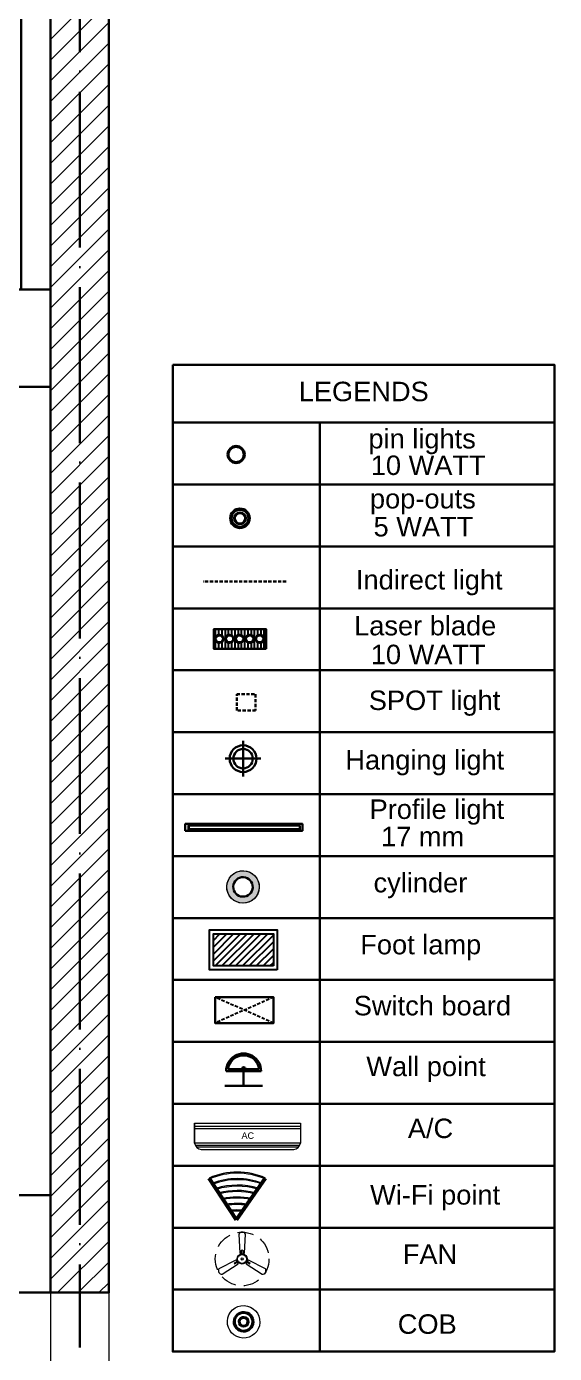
# Model space of a CAD drawing. Header units: millimetres. Extents: x 35877 to 3066687, y -650199 to -40525.
# Drawn here: x 149726.7 to 149808, y -180253 to -180048.7 of the extents above; entities that cross this region are included whole.
import ezdxf

# ---------------------------------------------------------------- set-up
doc = ezdxf.new("R2010")
doc.units = ezdxf.units.MM
doc.header["$MEASUREMENT"] = 0
for name, pattern in [('00 . GROUND FLOOR$0$DASHED', [0.75, 0.5, -0.25]), ('ACAD_ISO04W100', [30, 24, -3, 0, -3]), ('DASHED', [0.75, 0.5, -0.25]), ('DASHED2', [0.375, 0.25, -0.125])]:
    doc.linetypes.add(name, pattern=pattern)
for name, color, linetype, lineweight in [('$TD_AUDIT_GENERATED_(A0BDF17)', 32, 'Continuous', 30), ('COLUMN', 1, 'Continuous', 30), ('ELEC-wires', 1, 'DASHED2', 13), ('Electrical', 84, 'Continuous', 30), ('FURNITURE', 32, 'Continuous', 9), ('furniture dimensions', 1, 'DASHED', 0), ('GROUND FLOOR', 7, 'Continuous', 9), ('GROUND FLOOR  ( HATCH )', 251, 'Continuous', 9), ('GROUND FLOOR  ( PLINE )', 251, 'Continuous', 30), ('X_PLOT', 1, 'Continuous', 9)]:
    doc.layers.add(name, color=color, linetype=linetype, lineweight=lineweight)
doc.layers.add('09ELECTRICAL', color=5, linetype='Continuous')
doc.layers.add('Labels and Texts', color=8, linetype='Continuous')
doc.styles.get("Standard").update_dxf_attribs({"font": 'arial.ttf', "height": 6})

# ---------------------------------------------------------------- blocks, each defined once
blk = doc.blocks.new('FLOOR LT.')
at = {"layer": '09ELECTRICAL'}
h = blk.add_hatch(dxfattribs=at)
h.set_pattern_fill('ANSI31', color=256, scale=6.05916, angle=180, style=0)
h.set_pattern_definition([(225, (8190.6031, -14293.93296), (0.535559115, -0.535559115), [])])
h.paths.add_polyline_path([(0.56, -5.52), (-8.83, -5.52), (-8.83, -0.49), (0.56, -0.49)])
for points in [[(1.17, -6.13), (-9.43, -6.13), (-9.43, 0.12), (1.17, 0.12)], [(0.56, -5.52), (-8.83, -5.52), (-8.83, -0.49), (0.56, -0.49)]]:
    blk.add_lwpolyline(points, close=True, dxfattribs=at)
blk = doc.blocks.new('A$C2E9001B6')
at = {"layer": 'Electrical', "ltscale": 10}
for p, q in [((0, 5), (5.83, 5)), ((2.92, 2.71), (2.92, 5)), ((0.21, 2.71), (5.62, 2.71)), ((0.51, 2.42), (5.32, 2.42))]:
    blk.add_line(p, q, dxfattribs=at)
at = {"layer": 'Electrical', "ltscale": 10, "extrusion": (0, 0, -1)}
for centre, major_axis, start_param, end_param in [((2.92, 2.71), (-1.91, 1.91), 2.356194, 5.497787), ((2.92, 2.71), (1.71, 1.71), 0.902965, 3.809424), ((2.92, 2.43), (-0.223, 0.223), 2.378522, 5.47546)]:
    blk.add_ellipse(centre, major_axis=major_axis, ratio=1, start_param=start_param, end_param=end_param, dxfattribs=at)
blk = doc.blocks.new('zw$7A8B')
at = {"layer": 'Electrical', "lineweight": 9}
for p, q in [((0, 12), (0, 2.9)), ((0.28, 2.07), (47.72, 2.07)), ((0.81, 1.24), (47.19, 1.24)), ((3.04, 0), (44.96, 0))]:
    blk.add_line(p, q, dxfattribs=at)
at = {"layer": 'Electrical', "lineweight": 9, "ltscale": 2}
for p, q in [((0, 12), (48, 12)), ((0, 2.9), (0, 12)), ((48, 12), (48, 2.9)), ((48, 2.9), (0, 2.9))]:
    blk.add_line(p, q, dxfattribs=at)
at = {"layer": 'Electrical', "lineweight": 9, "ltscale": 15}
for p, q in [((0, 10.69), (48, 10.69)), ((0, 9.53), (48, 9.53))]:
    blk.add_line(p, q, dxfattribs=at)
at = {"layer": 'Electrical', "lineweight": 9}
for centre, start, end in [((3.61, 3.64), 191.54791, 261.14859), ((44.39, 3.64), 278.85141, 348.45209)]:
    blk.add_arc(centre, 3.68, start, end, dxfattribs=at)
at = {"layer": 'Electrical', "ltscale": 10, "insert": (21.28, 7.81), "char_height": 2.929, "width": 6.7046, "attachment_point": 1}
blk.add_mtext('AC', dxfattribs=at)

msp = doc.modelspace()

# ---------------------------------------------------------------- hatches: boundary and pattern name
at = {"layer": '$TD_AUDIT_GENERATED_(A0BDF17)', "lineweight": 13, "true_color": 0xc7c8ca, "transparency": 33554687}
h = msp.add_hatch(color=9, dxfattribs=at)
h.dxf.hatch_style = 1
h.paths.add_polyline_path([(149754.7868, -180226.0069), (149754.8788, -180226.1478, -0.20683695), (149763.3613, -180226.1458), (149763.458, -180226.0069, 0.20833147)])
h.paths.add_polyline_path([(149755.3021, -180226.7967), (149755.3949, -180226.9391, -0.17912075), (149762.8169, -180226.9269), (149762.9149, -180226.7863, 0.18104085)])
h.paths.add_polyline_path([(149755.8334, -180227.6112), (149755.9275, -180227.7554, -0.15130598), (149762.2533, -180227.7356), (149762.3528, -180227.5928, 0.1536633)])
h.paths.add_polyline_path([(149756.2893, -180228.31), (149756.3847, -180228.4562, -0.12793916), (149761.7679, -180228.4322), (149761.869, -180228.287, 0.13067492)])
h.paths.add_polyline_path([(149756.8521, -180229.1726), (149756.9493, -180229.3216, -0.09958591), (149761.1662, -180229.2956), (149761.2697, -180229.147, 0.10279903)])
h.paths.add_polyline_path([(149757.4333, -180230.0634), (149757.5328, -180230.2159, -0.07071362), (149760.5417, -180230.1917), (149760.6481, -180230.039, 0.07443909)])
h.paths.add_polyline_path([(149760.0024, -180230.9656, 0.04541469), (149758.0342, -180230.9846), (149758.1365, -180231.1413, -0.04112928), (149759.8923, -180231.1235)])
at = {"layer": 'Electrical', "lineweight": 25, "true_color": 0x000000, "transparency": 33554687}
h = msp.add_hatch(dxfattribs=at)
h.set_pattern_fill('ANSI31', color=18, scale=4, angle=225)
h.set_pattern_definition([(270, (162754.7825, -201112.33806), (0.5, -2e-16), [])])
h.paths.add_polyline_path([(149761.2603, -180144.4996), (149762.1288, -180143.4495, -0.67540134), (149762.5876, -180142.3097, -0.15536019), (149762.9706, -180142.4316), (149763.5903, -180141.6823), (149763.5903, -180141.4996), (149755.5008, -180141.4996), (149755.5008, -180144.4996)])
h.paths.add_polyline_path([(149756.3652, -180143.6342, -1), (149756.3652, -180142.3097, -1)], flags=16)
h.paths.add_polyline_path([(149757.9208, -180142.3097, -1), (149757.9208, -180143.6342, -1)], flags=16)
h.paths.add_polyline_path([(149756.3652, -180143.5018, -1), (149756.3652, -180142.4421, -1)], flags=0)
h.paths.add_polyline_path([(149757.9208, -180142.4421, -1), (149757.9208, -180143.5018, -1)], flags=0)
h.paths.add_polyline_path([(149759.4764, -180142.3097, -1), (149759.4764, -180143.6342, -1)], flags=16)
h.paths.add_polyline_path([(149759.4764, -180142.4421, -1), (149759.4764, -180143.5018, -1)], flags=0)
h.paths.add_polyline_path([(149761.032, -180142.3097, -1), (149761.032, -180143.6342, -1)], flags=16)
h.paths.add_polyline_path([(149761.032, -180142.4421, -1), (149761.032, -180143.5018, -1)], flags=0)
h.paths.add_polyline_path([(149762.1288, -180143.4495), (149761.2603, -180144.4996), (149763.5903, -180144.4996), (149763.5903, -180141.6823), (149762.9706, -180142.4316, -0.7310619), (149762.5876, -180143.6342, -0.19374382)], flags=17)
at = {"layer": 'FURNITURE', "lineweight": 0, "transparency": 33554600}
h = msp.add_hatch(color=9, dxfattribs=at)
h.dxf.hatch_style = 1
h.paths.add_polyline_path([(149757.5001, -180181.1754, 1), (149762.5001, -180181.1754, 1)])
h.paths.add_polyline_path([(149761.5001, -180181.1754, -1), (149758.5001, -180181.1754, -1)], flags=16)
at = {"layer": 'GROUND FLOOR  ( HATCH )', "transparency": 33554687}
h = msp.add_hatch(dxfattribs=at)
h.set_pattern_fill('ANSI31', color=6, scale=18, style=0)
h.set_pattern_definition([(45, (33198.6536, -17624.4856), (-1.590990258, 1.590990258), [])])
h.paths.add_polyline_path([(149739.3395, -179966.2022), (149730.3395, -179966.2022), (149730.3395, -180243.66), (149739.3395, -180243.66)])

# ---------------------------------------------------------------- linework, layer by layer
at = {"layer": '$TD_AUDIT_GENERATED_(A0BDF17)', "color": 5, "lineweight": 53, "transparency": 33554687}
for q in [(149754.7868, -180226.0069), (149763.458, -180226.0069)]:
    msp.add_line((149758.9794, -180232.4335), q, dxfattribs=at)
at = {"layer": '$TD_AUDIT_GENERATED_(A0BDF17)', "lineweight": 13, "transparency": 33554687}
for centre, radius, start, end in [((149759.1224, -180235.9608), 10.8571, 66.463631, 113.536369), ((149759.1224, -180236.9595), 10.8571, 69.555062, 110.601972), ((149759.1224, -180236.9595), 10.6913, 69.783866, 110.404531), ((149759.1224, -180237.9582), 10.8571, 72.690079, 107.633807), ((149759.1224, -180237.9582), 10.6913, 72.971626, 107.387374), ((149759.1224, -180238.791), 10.8571, 75.346176, 105.125935), ((149759.1224, -180239.7897), 10.8571, 78.592934, 102.070244), ((149759.1224, -180239.7897), 10.6913, 78.979361, 101.727768), ((149759.1224, -180240.7884), 10.8571, 81.921698, 98.950466), ((149759.1224, -180240.7884), 10.6913, 82.371465, 98.55092), ((149759.1224, -180241.787), 10.8571, 85.351274, 95.7524), ((149759.1224, -180241.787), 10.6913, 85.870472, 95.291298)]:
    msp.add_arc(centre, radius, start, end, dxfattribs=at)
at = {"layer": '$TD_AUDIT_GENERATED_(A0BDF17)', "color": 252, "lineweight": 13, "true_color": 0x939598, "transparency": 33554687}
msp.add_arc((149759.1224, -180235.9608), 10.6913, 66.641864, 113.386262, dxfattribs=at)
at = {"color": 242, "linetype": 'DASHED', "true_color": 0xcd2027, "transparency": 33554687}
for p, q in [((149764.7045, -180202.1443), (149755.6974, -180198.1574)), ((149764.7045, -180198.1574), (149755.6974, -180202.1443))]:
    msp.add_line(p, q, dxfattribs=at)
at = {"layer": 'COLUMN', "transparency": 33554687}
for points in [[(149721.3395, -180089.16), (149730.3395, -180089.16), (149730.3395, -180104.16), (149721.3395, -180104.16)], [(149721.3395, -180228.66), (149730.3395, -180228.66), (149730.3395, -180243.66), (149721.3395, -180243.66)]]:
    msp.add_lwpolyline(points, close=True, dxfattribs=at)
at = {"layer": 'ELEC-wires', "color": 5, "linetype": 'ByBlock', "lineweight": 30, "ltscale": 4, "transparency": 33554687}
msp.add_lwpolyline([(149755.6974, -180198.1574), (149764.7045, -180198.1574), (149764.7045, -180202.1443), (149755.6974, -180202.1443)], close=True, dxfattribs=at)
at = {"layer": 'Electrical', "color": 0, "transparency": 33554687}
for p, q in [((149749.1769, -180109.6536), (149807.9761, -180109.6536)), ((149771.8278, -180109.6536), (149771.8278, -180252.7362))]:
    msp.add_line(p, q, dxfattribs=at)
at = {"layer": 'Electrical', "color": 18, "true_color": 0x000000, "transparency": 33554687}
for p, q in [((149749.1769, -180119.1924), (149807.9761, -180119.1924)), ((149749.1769, -180128.7313), (149807.9761, -180128.7313)), ((149749.1769, -180138.2701), (149807.9761, -180138.2701)), ((149749.1769, -180147.8089), (149807.9761, -180147.8089)), ((149749.1769, -180157.3478), (149807.9761, -180157.3478)), ((149749.1769, -180166.8866), (149807.9761, -180166.8866)), ((149749.1769, -180176.4255), (149807.9761, -180176.4255)), ((149749.1769, -180185.9643), (149807.9761, -180185.9643)), ((149749.1769, -180195.5031), (149807.9761, -180195.5031)), ((149749.1769, -180195.5031), (149807.9761, -180195.5031)), ((149749.1769, -180205.042), (149807.9761, -180205.042)), ((149749.1769, -180214.5808), (149807.9761, -180214.5808)), ((149749.1769, -180224.1196), (149807.9761, -180224.1196)), ((149749.1769, -180224.1196), (149807.9761, -180224.1196)), ((149749.1769, -180233.6585), (149807.9761, -180233.6585)), ((149749.1769, -180243.1973), (149807.9761, -180243.1973)), ((149749.1769, -180252.7362), (149807.9761, -180252.7362))]:
    msp.add_line(p, q, dxfattribs=at)
at = {"layer": 'Electrical', "color": 3, "linetype": '00 . GROUND FLOOR$0$DASHED', "lineweight": 30, "transparency": 33554687}
msp.add_line((149766.6436, -180134.1375), (149753.8855, -180134.1375), dxfattribs=at)
at = {"layer": 'Electrical', "transparency": 33554687}
for p, q in [((149760.0095, -180158.6756), (149760.0095, -180164.1626)), ((149762.753, -180161.4191), (149757.266, -180161.4191))]:
    msp.add_line(p, q, dxfattribs=at)
at = {"layer": 'Electrical', "lineweight": 15, "ltscale": 20, "transparency": 33554687}
for p, q in [((149759.3679, -180234.6333), (149759.5205, -180237.5609)), ((149760.2097, -180237.5609), (149760.3622, -180234.6333)), ((149759.779, -180237.7077), (149759.779, -180237.1494)), ((149759.9513, -180237.1539), (149759.9513, -180237.7077)), ((149758.8984, -180238.6385), (149756.2867, -180239.9703)), ((149756.7839, -180240.8314), (149759.243, -180239.2354)), ((149758.6751, -180239.0659), (149759.1547, -180238.789)), ((149759.2409, -180238.9382), (149758.7573, -180239.2174)), ((149760.4873, -180239.2354), (149762.9464, -180240.8313)), ((149760.969, -180239.2151), (149760.4894, -180238.9382)), ((149760.5756, -180238.789), (149761.0591, -180239.0681)), ((149763.4436, -180239.9702), (149760.8319, -180238.6385))]:
    msp.add_line(p, q, dxfattribs=at)
at = {"layer": 'Electrical', "color": 0, "transparency": 33554687}
msp.add_lwpolyline([(149749.1769, -180100.7548), (149807.9761, -180100.7548), (149807.9761, -180252.7362), (149749.1769, -180252.7362)], close=True, dxfattribs=at)
at = {"layer": 'Electrical', "color": 240, "true_color": 0xed1f24, "transparency": 33554687}
msp.add_lwpolyline([(149763.5903, -180144.4996), (149755.5008, -180144.4996), (149755.5008, -180141.4996), (149763.5903, -180141.4996)], close=True, dxfattribs=at)
at = {"layer": 'Electrical', "color": 3, "linetype": '00 . GROUND FLOOR$0$DASHED', "lineweight": 30, "transparency": 33554687}
msp.add_lwpolyline([(149759.023, -180151.4868), (149761.937, -180151.4868), (149761.937, -180154.0097), (149759.023, -180154.0097)], close=True, dxfattribs=at)
at = {"layer": 'Electrical', "color": 7, "lineweight": 30, "transparency": 33554687}
msp.add_lwpolyline([(149751.1127, -180172.5297), (149769.1504, -180172.5297), (149769.1504, -180171.4701), (149751.1127, -180171.4701)], close=True, dxfattribs=at)
at = {"layer": 'Electrical', "color": 175, "lineweight": 30, "ltscale": 8, "true_color": 0x4554a5, "transparency": 33554687}
for points in [[(149768.7519, -180171.6974), (149768.7519, -180172.3186), (149751.6269, -180172.3186), (149751.6269, -180171.6974)], [(149768.7336, -180171.7157), (149768.7336, -180172.3003), (149751.6452, -180172.3003), (149751.6452, -180171.7157)]]:
    msp.add_lwpolyline(points, close=True, dxfattribs=at)
at = {"layer": 'Electrical', "color": 1, "ltscale": 8, "transparency": 33554687}
for radius in [1.3179, 1.1722]:
    msp.add_circle((149758.9381, -180114.5789), radius, dxfattribs=at)
at = {"layer": 'Electrical', "color": 18, "ltscale": 8, "true_color": 0x000000, "transparency": 33554687}
for radius in [1.5044, 1.3044, 0.9044, 0.8044]:
    msp.add_circle((149759.5342, -180124.3946), radius, dxfattribs=at)
at = {"layer": 'Electrical', "color": 18, "lineweight": 25, "true_color": 0x000000, "transparency": 33554687}
for centre, radius in [((149756.3652, -180142.972), 0.6623), ((149757.9208, -180142.972), 0.6623), ((149759.4764, -180142.972), 0.6623), ((149761.032, -180142.972), 0.6623), ((149762.5876, -180142.972), 0.6623), ((149756.3652, -180142.972), 0.5298), ((149757.9208, -180142.972), 0.5298), ((149759.4764, -180142.972), 0.5298), ((149761.032, -180142.972), 0.5298), ((149762.5876, -180142.972), 0.5298)]:
    msp.add_circle(centre, radius, dxfattribs=at)
at = {"layer": 'Electrical', "transparency": 33554687}
for radius in [2.0576, 1.5]:
    msp.add_circle((149760.0095, -180161.4191), radius, dxfattribs=at)
at = {"layer": 'Electrical', "linetype": 'DASHED', "lineweight": 15, "ltscale": 5, "transparency": 33554687}
msp.add_circle((149759.8651, -180238.4783), 4.1354, dxfattribs=at)
at = {"layer": 'Electrical', "color": 5, "lineweight": 5, "ltscale": 8, "transparency": 33554687}
for centre in [(149760.0001, -180181.1754), (149760.0911, -180248.153)]:
    msp.add_ellipse(centre, major_axis=(1.6933, -1.8392), ratio=1, start_param=-0.78539816, end_param=5.49778714, dxfattribs=at)
at = {"layer": 'Electrical', "color": 5, "ltscale": 8, "transparency": 33554687}
for centre, major_axis, start_param, end_param in [((149760.0001, -180181.1754), (1.016, -1.1035), -0.78539816, 5.49778714), ((149760.0911, -180248.153), (1.016, -1.1035), -0.78539816, 5.49778714), ((149760.0911, -180248.153), (-1.0116, -0.9313), 0.7853981633977538, 7.06858347057734), ((149760.0911, -180248.153), (-0.5445, -0.5013), 0.7853981634018459, 7.068583470581432), ((149760.0911, -180248.153), (-0.4525, -0.4166), 0.7853981634031404, 7.068583470582727)]:
    msp.add_ellipse(centre, major_axis=major_axis, ratio=1, start_param=start_param, end_param=end_param, dxfattribs=at)
at = {"layer": 'Electrical', "lineweight": 15, "ltscale": 20, "transparency": 33554687}
for centre, major_axis, start_param, end_param in [((149759.8651, -180234.9135), (0.4035, 0.4035), -0.27213613, 1.84296744), ((149759.8651, -180238.4783), (0.5483, -0.5483), 3.14161015, 9.42479545), ((149759.8651, -180238.4783), (0.4874, -0.4874), 1.749190548672175e-05, 6.283202799085073), ((149759.6019, -180237.5157), (0.0659, 0.0659), 2.86301433, 4.25778447), ((149759.8651, -180237.9479), (0.2938, -0.2938), 2.56505731, 2.9513076), ((149759.8651, -180238.4783), (0.1218, 0.1218), 1.570813818704242, 7.853999125883828), ((149759.8643, -180237.1827), (0.0648, 0.0648), -0.46553629, 1.9836178), ((149759.8651, -180237.9479), (0.2938, 0.2938), 0.19032004, 0.57657032), ((149760.1283, -180237.5157), (0.0659, -0.0659), 5.16702848, 6.56179861), ((149756.778, -180240.2607), (0.4035, -0.4035), 3.3930553, 5.50815887), ((149758.7435, -180239.1268), (0.0648, -0.0648), 3.19965514, 5.64880923), ((149758.8999, -180238.7317), (0.0659, -0.0659), 0.97823827, 2.37300841), ((149759.4058, -180238.7435), (0.2938, -0.2938), 3.85551147, 4.24176175), ((149759.4058, -180238.7435), (0.2938, -0.2938), 4.65945242, 5.0457027), ((149759.1631, -180239.1875), (0.0659, 0.0659), -1.32577587, 0.06899427), ((149760.5672, -180239.1875), (0.0659, -0.0659), 3.07263337, 4.46740351), ((149760.3245, -180238.7435), (0.2938, 0.2938), 4.37911025, 4.76536053), ((149760.3245, -180238.7435), (0.2938, 0.2938), 5.18305119, 5.56930147), ((149760.8303, -180238.7316), (0.0659, -0.0659), 2.33941556, 3.73418569), ((149760.9876, -180239.1254), (0.0648, 0.0648), 3.72325391, 6.17240801), ((149762.9523, -180240.2606), (0.4035, -0.4035), 5.4874504, 7.60255397)]:
    msp.add_ellipse(centre, major_axis=major_axis, ratio=1, start_param=start_param, end_param=end_param, dxfattribs=at)
at = {"layer": 'furniture dimensions', "color": 18, "linetype": 'Continuous', "lineweight": 0, "true_color": 0x000000, "transparency": 33554687}
msp.add_circle((149760.0001, -180181.1754), 2.5, dxfattribs=at)
at = {"layer": 'GROUND FLOOR', "transparency": 33554687}
for p, q in [((149730.3395, -179938.3082, 0.3521), (149730.3395, -180277.2584, 0.0535)), ((149739.3395, -179938.3082, 0.3521), (149739.3395, -180277.2584, 0.0535)), ((149730.3395, -180243.66), (149329.8395, -180243.66))]:
    msp.add_line(p, q, dxfattribs=at)
at = {"layer": 'GROUND FLOOR', "color": 1, "linetype": 'ACAD_ISO04W100', "transparency": 33554687}
msp.add_line((149734.8395, -179938.3082, 0.3521), (149734.8395, -180243.66), dxfattribs=at)
at = {"layer": 'GROUND FLOOR', "color": 6, "lineweight": 30, "transparency": 33554687}
msp.add_lwpolyline([(149739.3395, -179966.2022), (149730.3395, -179966.2022), (149730.3395, -180243.66), (149739.3395, -180243.66)], close=True, dxfattribs=at)
at = {"layer": 'GROUND FLOOR  ( PLINE )', "transparency": 33554687}
msp.add_lwpolyline([(149730.3395, -179951.16), (149685.3395, -179951.16), (149685.3395, -179960.16), (149725.8395, -179960.16), (149725.8395, -180089.16), (149689.8435, -180089.1587), (149689.8435, -180093.6587), (149721.3395, -180093.66), (149721.3395, -180221.16), (149688.3395, -180221.16), (149688.3395, -180225.66), (149721.3395, -180225.66), (149721.3395, -180243.66), (149730.3395, -180243.66)], close=True, dxfattribs=at)
at = {"layer": 'Labels and Texts', "lineweight": 13, "transparency": 33554687}
msp.add_arc((149759.1224, -180238.791), 10.6913, 75.673904, 104.836976, dxfattribs=at)
at = {"layer": 'X_PLOT', "linetype": 'ACAD_ISO04W100', "lineweight": 30, "transparency": 33554687}
msp.add_line((149734.8395, -179938.3082, 0.3521), (149734.8395, -180252.1244, 0.0535), dxfattribs=at)

# ---------------------------------------------------------------- block references
at = {"transparency": 33554687, "rotation": 180}
msp.add_blockref('A$C2E9001B6', (149763.0117, -180206.822, 0), dxfattribs=at)
at = {"transparency": 33554687, "xscale": 0.339942740417126, "yscale": 0.339942740417126, "zscale": 0.339942740417126}
msp.add_blockref('zw$7A8B', (149752.5343, -180221.6353), dxfattribs=at)
at = {"layer": '09ELECTRICAL', "linetype": 'Continuous', "transparency": 33554687, "xscale": 0.9844334334397289, "yscale": 0.9844334334397289, "zscale": 0.9844334334397289}
msp.add_blockref('FLOOR LT.', (149764.1232, -180187.9177), dxfattribs=at)

# ---------------------------------------------------------------- texts
at = {"layer": 'Electrical', "color": 1, "transparency": 33554687, "char_height": 3, "attachment_point": 3}
for s, insert in [('LEGENDS', (149788.611, -180103.3655)), ('pin lights', (149795.8604, -180110.6373)), ('10 WATT', (149797.3756, -180114.7283)), ('pop-outs', (149795.8604, -180119.8802)), ('5 WATT', (149795.4765, -180124.1901)), ('Indirect light', (149799.9868, -180132.3647)), ('Laser blade', (149799.0159, -180139.4303)), ('10 WATT', (149797.3756, -180143.8672)), ('SPOT light', (149799.6292, -180150.9269, 0.1614)), ('Hanging light', (149800.2278, -180160.0963)), ('Profile light', (149800.2278, -180167.7025)), ('17 mm', (149794.0724, -180171.9083)), ('cylinder', (149794.5479, -180179.0142)), ('Foot lamp', (149796.6951, -180188.553)), ('Switch board', (149801.2846, -180197.9579)), ('Wall point', (149797.3954, -180207.3192)), ('A/C', (149792.3759, -180216.858)), ('Wi-Fi point', (149799.6025, -180227.1018)), ('FAN', (149792.9932, -180236.2449)), ('COB', (149792.9173, -180247.001))]:
    msp.add_mtext_dynamic_manual_height_columns(s, width=72.362434, gutter_width=1, heights=[3.8329], dxfattribs=dict(at, insert=insert))

doc.saveas('drawing.dxf')
